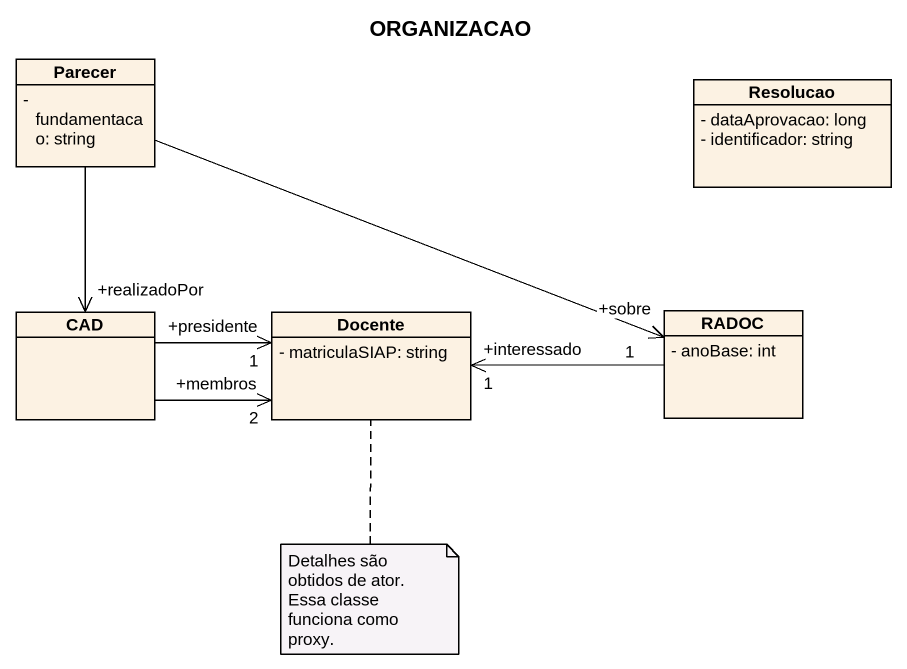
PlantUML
@startuml
title ORGANIZACAO
hide circle
hide empty members
skinparam classAttributeIconSize 0
class Parecer {
  - fundamentacao: string
}
class Resolucao {
  - dataAprovacao: long
  - identificador: string
}
class CAD
class Docente {
  - matriculaSIAP: string
}
class RADOC {
  - anoBase: int
}
Parecer --> "+realizadoPor" CAD
Parecer -right-> "+sobre\n1" RADOC
CAD -right-> "+membros\n2" Docente
CAD -right-> "+presidente\n1" Docente
RADOC -left-> "+interessado\n1" Docente
note bottom of Docente
  Detalhes são obtidos de ator.
  Essa classe funciona como proxy.
end note
@enduml
